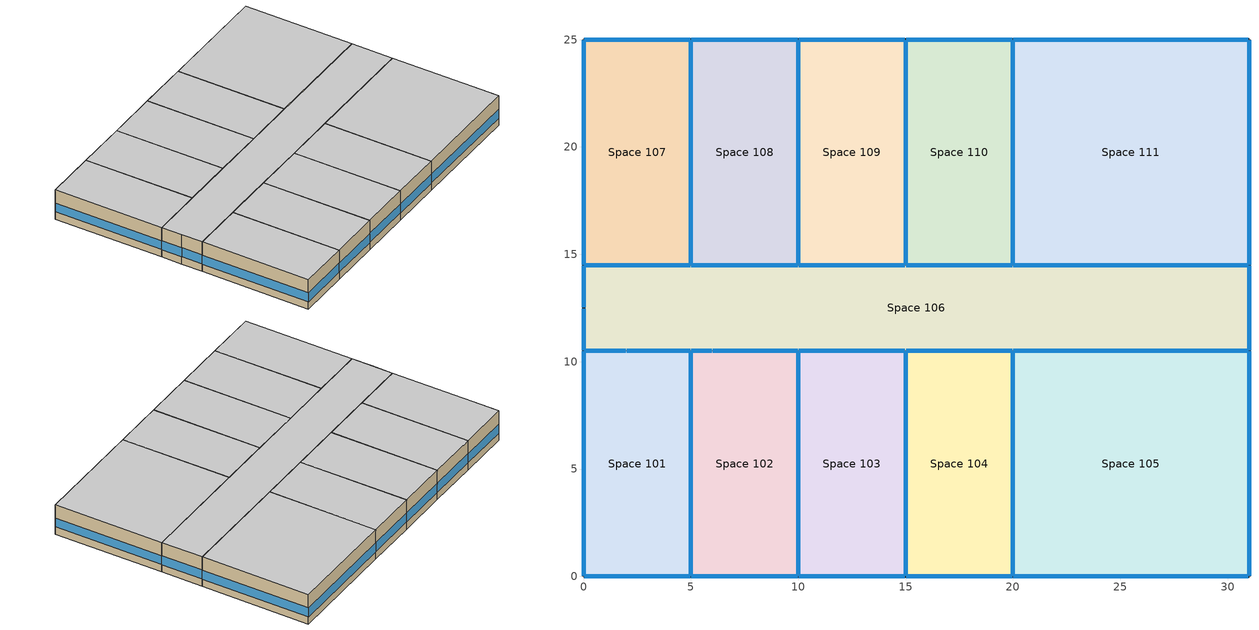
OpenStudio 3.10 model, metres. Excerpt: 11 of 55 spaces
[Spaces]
Space 101
 floor ground: 5,10.5 5,0 0,0 0,10.5 z0
 wall outside: 0,10.5 0,0 5,0 z0:3.05
 wall to Space 106: 5,10.5 2,10.5 0,10.5 z0:3.05
 wall to Space 102: 5,0 5,10.5 z0:3.05
 window: 0,10.47 0,0.03 / 0.03,0 4.97,0 z0.76:1.68
 window inside: 5,0.03 5,10.47 z0.76:1.68; 1.97,10.5 0.03,10.5 z0.76:1.7; 4.97,10.5 2.03,10.5 z0.76:1.69
 ceiling to Space 201: 5,0 5,10.5 0,10.5 0,0 z3.05
Space 102
 floor ground: 10,10.5 10,0 5,0 5,10.5 z0
 wall outside: 5,0 10,0 z0:3.05
 wall to Space 106: 10,10.5 6,10.5 5,10.5 z0:3.05
 wall to Space 103: 10,0 10,10.5 z0:3.05
 window: 5.03,0 9.97,0 z0.76:1.68
 window inside: 5.97,10.5 5.03,10.5 z0.76:1.72; 9.97,10.5 6.03,10.5 z0.76:1.69; 10,0.03 10,10.47 z0.76:1.68
 ceiling to Space 202: 10,0 10,10.5 5,10.5 5,0 z3.05
Space 103
 floor ground: 15,10.5 15,0 10,0 10,10.5 z0
 wall outside: 10,0 15,0 z0:3.05
 wall to Space 106: 15,10.5 10,10.5 z0:3.05
 wall to Space 104: 15,0 15,10.5 z0:3.05
 window: 10.03,0 14.97,0 z0.76:1.68
 window inside: 14.97,10.5 10.03,10.5 / 15,0.03 15,10.47 z0.76:1.68
 ceiling to Space 203: 15,0 15,10.5 10,10.5 10,0 z3.05
Space 104
 floor ground: 20,10.5 20,0 15,0 15,10.5 z0
 wall outside: 15,0 20,0 z0:3.05
 wall to Space 106: 20,10.5 15,10.5 z0:3.05
 wall to Space 105: 20,0 20,10.5 z0:3.05
 window: 15.03,0 19.97,0 z0.76:1.68
 window inside: 19.97,10.5 15.03,10.5 / 20,0.03 20,10.47 z0.76:1.68
 ceiling to Space 204: 20,0 20,10.5 15,10.5 15,0 z3.05
Space 105
 floor ground: 31,10.5 31,0 20,0 20,10.5 z0
 wall outside: 20,0 31,0 31,10.5 z0:3.05
 wall to Space 106: 31,10.5 20,10.5 z0:3.05
 window: 31,0.03 31,10.47 / 20.03,0 30.97,0 z0.76:1.68
 window inside: 30.97,10.5 20.03,10.5 z0.76:1.68
 ceiling to Space 205: 31,0 31,10.5 20,10.5 20,0 z3.05
Space 106
 floor ground: 31,14.5 31,10.5 0,10.5 0,14.5 z0
 wall outside: 31,10.5 31,14.5 / 0,14.5 0,12.5 0,10.5 z0:3.05
 wall to Space 107: 5,14.5 0,14.5 z0:3.05
 wall to Space 108: 10,14.5 5,14.5 z0:3.05
 wall to Space 109: 15,14.5 10,14.5 z0:3.05
 wall to Space 110: 20,14.5 15,14.5 z0:3.05
 wall to Space 111: 31,14.5 20,14.5 z0:3.05
 window inside: 4.97,14.5 0.03,14.5 / 19.97,14.5 15.03,14.5 / 9.97,14.5 5.03,14.5 / 14.97,14.5 10.03,14.5 / 30.97,14.5 20.03,14.5 z0.76:1.68
 window: 0,12.47 0,10.53 / 0,14.47 0,12.53 z0.76:1.7; 31,10.53 31,14.47 z0.76:1.69
 ceiling to Space 206: 31,10.5 31,14.5 0,14.5 0,10.5 z3.05
Space 107
 floor ground: 5,25 5,14.5 0,14.5 0,25 z0
 wall outside: 5,25 0,25 0,14.5 z0:3.05
 wall to Space 108: 5,14.5 5,25 z0:3.05
 window inside: 5,14.53 5,24.97 z0.76:1.68
 window: 0,24.97 0,14.53 / 4.97,25 0.03,25 z0.76:1.68
 ceiling to Space 207: 5,14.5 5,25 0,25 0,14.5 z3.05
Space 108
 floor ground: 10,25 10,14.5 5,14.5 5,25 z0
 wall outside: 10,25 5,25 z0:3.05
 wall to Space 109: 10,14.5 10,25 z0:3.05
 window inside: 10,14.53 10,24.97 z0.76:1.68
 window: 9.97,25 5.03,25 z0.76:1.68
 ceiling to Space 208: 10,14.5 10,25 5,25 5,14.5 z3.05
Space 109
 floor ground: 15,25 15,14.5 10,14.5 10,25 z0
 wall outside: 15,25 10,25 z0:3.05
 wall to Space 110: 15,14.5 15,25 z0:3.05
 window: 14.97,25 10.03,25 z0.76:1.68
 window inside: 15,14.53 15,24.97 z0.76:1.68
 ceiling to Space 209: 15,14.5 15,25 10,25 10,14.5 z3.05
Space 110
 floor ground: 20,25 20,14.5 15,14.5 15,25 z0
 wall outside: 20,25 15,25 z0:3.05
 wall to Space 111: 20,14.5 20,25 z0:3.05
 window: 19.97,25 15.03,25 z0.76:1.68
 window inside: 20,14.53 20,24.97 z0.76:1.68
 ceiling to Space 210: 20,14.5 20,25 15,25 15,14.5 z3.05
Space 111
 floor ground: 31,25 31,14.5 20,14.5 20,25 z0
 wall outside: 31,14.5 31,25 20,25 z0:3.05
 window: 30.97,25 20.03,25 / 31,14.53 31,24.97 z0.76:1.68
 ceiling to Space 211: 31,14.5 31,25 20,25 20,14.5 z3.05
[SizingPeriod:DesignDay] Barometric Pressure {Pa}=100893; Rain Indicator=No; Snow Indicator=No; Day of Month=21; Daylight Saving Time Indicator=No; Dry-Bulb Temperature Range Modifier Type=DefaultMultipliers
Name | Maximum Dry-Bulb Temperature {C} | Daily Dry-Bulb Temperature Range {deltaC} | Wind Speed {m/s} | Wind Direction {deg} | Sky Clearness | Month | Day Type | Humidity Condition Type | Wetbulb or DewPoint at Maximum Dry-Bulb {C} | Solar Model Indicator | ASHRAE Clear Sky Optical Depth for Beam Irradiance | ASHRAE Clear Sky Optical Depth for Diffuse Irradiance | Enthalpy at Maximum Dry-Bulb {J/kg}
Montreal Int'l Ann Htg Wind 99.6% Condns WS=>MCDB | -5.3 | 0 | 12.9 | 260 | 0 | 1 | WinterDesignDay | Wetbulb | -5.3 | ASHRAEClearSky
Montreal Int'l Ann Htg Wind 99% Condns WS=>MCDB | -7.9 | 0 | 11.5 | 260 | 0 | 1 | WinterDesignDay | Wetbulb | -7.9 | ASHRAEClearSky
Montreal Int'l Ann Clg .4% Condns DB=>MWB | 30 | 9.3 | 4.9 | 220 |  | 7 | SummerDesignDay | Wetbulb | 22.1 | ASHRAETau | 0.465 | 1.966
Montreal Int'l Ann Clg 1% Condns DB=>MWB | 28.5 | 9.3 | 4.9 | 220 |  | 7 | SummerDesignDay | Wetbulb | 21.1 | ASHRAETau | 0.465 | 1.966
Montreal Int'l Ann Clg 2% Condns DB=>MWB | 27.1 | 9.3 | 4.9 | 220 |  | 7 | SummerDesignDay | Wetbulb | 20.2 | ASHRAETau | 0.465 | 1.966
Montreal Int'l Ann Clg .4% Condns WB=>MDB | 28.1 | 9.3 | 4.9 | 220 |  | 7 | SummerDesignDay | Wetbulb | 23.2 | ASHRAETau | 0.465 | 1.966
Montreal Int'l Ann Clg 1% Condns WB=>MDB | 26.6 | 9.3 | 4.9 | 220 |  | 7 | SummerDesignDay | Wetbulb | 22.2 | ASHRAETau | 0.465 | 1.966
Montreal Int'l Ann Clg 2% Condns WB=>MDB | 25.6 | 9.3 | 4.9 | 220 |  | 7 | SummerDesignDay | Wetbulb | 21.4 | ASHRAETau | 0.465 | 1.966
Montreal Int'l Ann Clg .4% Condns DP=>MDB | 26 | 9.3 | 4.9 | 220 |  | 7 | SummerDesignDay | Dewpoint | 21.6 | ASHRAETau | 0.465 | 1.966
Montreal Int'l Ann Clg 1% Condns DP=>MDB | 25.2 | 9.3 | 4.9 | 220 |  | 7 | SummerDesignDay | Dewpoint | 20.7 | ASHRAETau | 0.465 | 1.966
Montreal Int'l Ann Clg 2% Condns DP=>MDB | 24.2 | 9.3 | 4.9 | 220 |  | 7 | SummerDesignDay | Dewpoint | 19.8 | ASHRAETau | 0.465 | 1.966
Montreal Int'l Ann Clg .4% Condns Enth=>MDB | 28.1 | 9.3 | 4.9 | 220 |  | 7 | SummerDesignDay | Enthalpy | 23 | ASHRAETau | 0.465 | 1.966 | 69300
Montreal Int'l Ann Clg 1% Condns Enth=>MDB | 26.7 | 9.3 | 4.9 | 220 |  | 7 | SummerDesignDay | Enthalpy | 23 | ASHRAETau | 0.465 | 1.966 | 65500
Montreal Int'l Ann Clg 2% Condns Enth=>MDB | 25.6 | 9.3 | 4.9 | 220 |  | 7 | SummerDesignDay | Enthalpy | 23 | ASHRAETau | 0.465 | 1.966 | 62300
[Zone equipment]
Thermal Zone 36: Elec Baseboard 8, Cycling PTAC DX Clg Elec Htg 8
Thermal Zone 37: Elec Baseboard 14, Cycling PTAC DX Clg Elec Htg 30
Thermal Zone 38: Elec Baseboard 2, Cycling PTAC DX Clg Elec Htg 13
Thermal Zone 39: Elec Baseboard 3, Cycling PTAC DX Clg Elec Htg 19
Thermal Zone 40: Elec Baseboard 19, Cycling PTAC DX Clg Elec Htg 9
Thermal Zone 41: Elec Baseboard 11, Cycling PTAC DX Clg Elec Htg 31
Thermal Zone 42: Elec Baseboard 5, Cycling PTAC DX Clg Elec Htg 32
Thermal Zone 43: Elec Baseboard 6, Cycling PTAC DX Clg Elec Htg 20
Thermal Zone 44: Elec Baseboard 13, Cycling PTAC DX Clg Elec Htg 15
Thermal Zone 45: Elec Baseboard 9, Cycling PTAC DX Clg Elec Htg 21
Thermal Zone 46: Elec Baseboard 12, Cycling PTAC DX Clg Elec Htg 38
Thermal Zone 47: Elec Baseboard 7, Cycling PTAC DX Clg Elec Htg 41
Thermal Zone 48: Elec Baseboard 16, Cycling PTAC DX Clg Elec Htg 39
Thermal Zone 49: Elec Baseboard 15, Cycling PTAC DX Clg Elec Htg 35
Thermal Zone 50: Elec Baseboard 17, Cycling PTAC DX Clg Elec Htg 42
Thermal Zone 51: Elec Baseboard 4, Cycling PTAC DX Clg Elec Htg 40
Thermal Zone 52: Elec Baseboard 1, Cycling PTAC DX Clg Elec Htg 33
Thermal Zone 53: Elec Baseboard 10, Cycling PTAC DX Clg Elec Htg 36
Thermal Zone 54: Elec Baseboard 20, Cycling PTAC DX Clg Elec Htg 34
Thermal Zone 55: Elec Baseboard 18, Cycling PTAC DX Clg Elec Htg 37
[WaterUse:Equipment:Definition]
Whole Building Water Equipment Definition - 100 units 200 occupants 1: Peak Flow Rate {m3/s}=0.000525124; Target Temperature Schedule=SHW_Temperature_140F; Sensible Fraction Schedule=Fraction Sensible - 0.2 1; Latent Fraction Schedule=Fraction Sensible - 0.05 1
[ZoneHVAC:Baseboard:Convective:Electric] Availability Schedule=Always On Discrete hvac_library; Nominal Capacity {W}=autosize; Efficiency=1
Elec Baseboard; Elec Baseboard 1; Elec Baseboard 2; Elec Baseboard 3; Elec Baseboard 4; Elec Baseboard 5; Elec Baseboard 6; Elec Baseboard 7; Elec Baseboard 8; Elec Baseboard 9; Elec Baseboard 10; Elec Baseboard 11; Elec Baseboard 12; Elec Baseboard 13; Elec Baseboard 14; Elec Baseboard 15; Elec Baseboard 16; Elec Baseboard 17; Elec Baseboard 18; Elec Baseboard 19; Elec Baseboard 20; Elec Baseboard 21; Elec Baseboard 22; Elec Baseboard 23; Elec Baseboard 24; Elec Baseboard 25; Elec Baseboard 26; Elec Baseboard 27; Elec Baseboard 28; Elec Baseboard 29; Elec Baseboard 30; Elec Baseboard 31; Elec Baseboard 32; Elec Baseboard 33; Elec Baseboard 34; Elec Baseboard 35; Elec Baseboard 36; Elec Baseboard 37; Elec Baseboard 38; Elec Baseboard 39; Elec Baseboard 40; Elec Baseboard 41; Elec Baseboard 42; Elec Baseboard 43; Elec Baseboard 44; Elec Baseboard 45; Elec Baseboard 46; Elec Baseboard 47; Elec Baseboard 48; Elec Baseboard 49; Elec Baseboard 50; Elec Baseboard 51; Elec Baseboard 52; Elec Baseboard 53; Elec Baseboard 54
[WaterUse:Connections]
Water Use Connection: Hot Water Supply Temperature Schedule=MURB hot water equipment schedule; Cold Water Supply Temperature Schedule=Cold water temperature
[WaterUse:Equipment]
ESTAR MFHR Whole Building Water Use Equipment: Water Use Equipment Definition=Whole Building Water Equipment Definition - 100 units 200 occupants 1; Flow Rate Fraction Schedule=ESTAR MFHR DHW Fraction Schedule
[ZoneHVAC:PackagedTerminalAirConditioner] Availability Schedule=Always On Discrete hvac_library; Supply Air Flow Rate During Cooling Operation {m3/s}=Autosize; Supply Air Flow Rate During Heating Operation {m3/s}=Autosize; Supply Air Flow Rate When No Cooling or Heating is Needed {m3/s}=Autosize; No Load Supply Air Flow Rate Control Set To Low Speed=Yes; Outdoor Air Flow Rate During Cooling Operation {m3/s}=Autosize; Outdoor Air Flow Rate During Heating Operation {m3/s}=Autosize; Outdoor Air Flow Rate When No Cooling or Heating is Needed {m3/s}=Autosize; Fan Placement=DrawThrough; Supply Air Fan Operating Mode Schedule=Cycling PTAC Fan Mode Always Zero
Name | Supply Air Fan | Heating Coil | Cooling Coil
Cycling PTAC DX Clg Elec Htg | Cycling Elec PTAC Fan | Cycling PTAC Elec Htg Coil | Cycling Elec PTAC 1 Spd DX Clg Coil
Cycling PTAC DX Clg Elec Htg 1 | Cycling Elec PTAC Fan 1 | Cycling PTAC Elec Htg Coil 1 | Cycling Elec PTAC 1 Spd DX Clg Coil 1
Cycling PTAC DX Clg Elec Htg 2 | Cycling Elec PTAC Fan 2 | Cycling PTAC Elec Htg Coil 2 | Cycling Elec PTAC 1 Spd DX Clg Coil 2
Cycling PTAC DX Clg Elec Htg 3 | Cycling Elec PTAC Fan 3 | Cycling PTAC Elec Htg Coil 3 | Cycling Elec PTAC 1 Spd DX Clg Coil 3
Cycling PTAC DX Clg Elec Htg 4 | Cycling Elec PTAC Fan 4 | Cycling PTAC Elec Htg Coil 4 | Cycling Elec PTAC 1 Spd DX Clg Coil 4
Cycling PTAC DX Clg Elec Htg 5 | Cycling Elec PTAC Fan 5 | Cycling PTAC Elec Htg Coil 5 | Cycling Elec PTAC 1 Spd DX Clg Coil 5
Cycling PTAC DX Clg Elec Htg 6 | Cycling Elec PTAC Fan 6 | Cycling PTAC Elec Htg Coil 6 | Cycling Elec PTAC 1 Spd DX Clg Coil 6
Cycling PTAC DX Clg Elec Htg 7 | Cycling Elec PTAC Fan 7 | Cycling PTAC Elec Htg Coil 7 | Cycling Elec PTAC 1 Spd DX Clg Coil 7
Cycling PTAC DX Clg Elec Htg 8 | Cycling Elec PTAC Fan 8 | Cycling PTAC Elec Htg Coil 8 | Cycling Elec PTAC 1 Spd DX Clg Coil 8
Cycling PTAC DX Clg Elec Htg 9 | Cycling Elec PTAC Fan 9 | Cycling PTAC Elec Htg Coil 9 | Cycling Elec PTAC 1 Spd DX Clg Coil 9
Cycling PTAC DX Clg Elec Htg 10 | Cycling Elec PTAC Fan 10 | Cycling PTAC Elec Htg Coil 10 | Cycling Elec PTAC 1 Spd DX Clg Coil 10
Cycling PTAC DX Clg Elec Htg 11 | Cycling Elec PTAC Fan 11 | Cycling PTAC Elec Htg Coil 11 | Cycling Elec PTAC 1 Spd DX Clg Coil 11
Cycling PTAC DX Clg Elec Htg 12 | Cycling Elec PTAC Fan 12 | Cycling PTAC Elec Htg Coil 12 | Cycling Elec PTAC 1 Spd DX Clg Coil 12
Cycling PTAC DX Clg Elec Htg 13 | Cycling Elec PTAC Fan 13 | Cycling PTAC Elec Htg Coil 13 | Cycling Elec PTAC 1 Spd DX Clg Coil 13
Cycling PTAC DX Clg Elec Htg 14 | Cycling Elec PTAC Fan 14 | Cycling PTAC Elec Htg Coil 14 | Cycling Elec PTAC 1 Spd DX Clg Coil 14
Cycling PTAC DX Clg Elec Htg 15 | Cycling Elec PTAC Fan 15 | Cycling PTAC Elec Htg Coil 15 | Cycling Elec PTAC 1 Spd DX Clg Coil 15
Cycling PTAC DX Clg Elec Htg 16 | Cycling Elec PTAC Fan 16 | Cycling PTAC Elec Htg Coil 16 | Cycling Elec PTAC 1 Spd DX Clg Coil 16
Cycling PTAC DX Clg Elec Htg 17 | Cycling Elec PTAC Fan 17 | Cycling PTAC Elec Htg Coil 17 | Cycling Elec PTAC 1 Spd DX Clg Coil 17
Cycling PTAC DX Clg Elec Htg 18 | Cycling Elec PTAC Fan 18 | Cycling PTAC Elec Htg Coil 18 | Cycling Elec PTAC 1 Spd DX Clg Coil 18
Cycling PTAC DX Clg Elec Htg 19 | Cycling Elec PTAC Fan 19 | Cycling PTAC Elec Htg Coil 19 | Cycling Elec PTAC 1 Spd DX Clg Coil 19
Cycling PTAC DX Clg Elec Htg 20 | Cycling Elec PTAC Fan 20 | Cycling PTAC Elec Htg Coil 20 | Cycling Elec PTAC 1 Spd DX Clg Coil 20
Cycling PTAC DX Clg Elec Htg 21 | Cycling Elec PTAC Fan 21 | Cycling PTAC Elec Htg Coil 21 | Cycling Elec PTAC 1 Spd DX Clg Coil 21
Cycling PTAC DX Clg Elec Htg 22 | Cycling Elec PTAC Fan 22 | Cycling PTAC Elec Htg Coil 22 | Cycling Elec PTAC 1 Spd DX Clg Coil 22
Cycling PTAC DX Clg Elec Htg 23 | Cycling Elec PTAC Fan 23 | Cycling PTAC Elec Htg Coil 23 | Cycling Elec PTAC 1 Spd DX Clg Coil 23
Cycling PTAC DX Clg Elec Htg 24 | Cycling Elec PTAC Fan 24 | Cycling PTAC Elec Htg Coil 24 | Cycling Elec PTAC 1 Spd DX Clg Coil 24
Cycling PTAC DX Clg Elec Htg 25 | Cycling Elec PTAC Fan 25 | Cycling PTAC Elec Htg Coil 25 | Cycling Elec PTAC 1 Spd DX Clg Coil 25
Cycling PTAC DX Clg Elec Htg 26 | Cycling Elec PTAC Fan 26 | Cycling PTAC Elec Htg Coil 26 | Cycling Elec PTAC 1 Spd DX Clg Coil 26
Cycling PTAC DX Clg Elec Htg 27 | Cycling Elec PTAC Fan 27 | Cycling PTAC Elec Htg Coil 27 | Cycling Elec PTAC 1 Spd DX Clg Coil 27
Cycling PTAC DX Clg Elec Htg 28 | Cycling Elec PTAC Fan 28 | Cycling PTAC Elec Htg Coil 28 | Cycling Elec PTAC 1 Spd DX Clg Coil 28
Cycling PTAC DX Clg Elec Htg 29 | Cycling Elec PTAC Fan 29 | Cycling PTAC Elec Htg Coil 29 | Cycling Elec PTAC 1 Spd DX Clg Coil 29
Cycling PTAC DX Clg Elec Htg 30 | Cycling Elec PTAC Fan 30 | Cycling PTAC Elec Htg Coil 30 | Cycling Elec PTAC 1 Spd DX Clg Coil 30
Cycling PTAC DX Clg Elec Htg 31 | Cycling Elec PTAC Fan 31 | Cycling PTAC Elec Htg Coil 31 | Cycling Elec PTAC 1 Spd DX Clg Coil 31
Cycling PTAC DX Clg Elec Htg 32 | Cycling Elec PTAC Fan 32 | Cycling PTAC Elec Htg Coil 32 | Cycling Elec PTAC 1 Spd DX Clg Coil 32
Cycling PTAC DX Clg Elec Htg 33 | Cycling Elec PTAC Fan 33 | Cycling PTAC Elec Htg Coil 33 | Cycling Elec PTAC 1 Spd DX Clg Coil 33
Cycling PTAC DX Clg Elec Htg 34 | Cycling Elec PTAC Fan 34 | Cycling PTAC Elec Htg Coil 34 | Cycling Elec PTAC 1 Spd DX Clg Coil 34
Cycling PTAC DX Clg Elec Htg 35 | Cycling Elec PTAC Fan 35 | Cycling PTAC Elec Htg Coil 35 | Cycling Elec PTAC 1 Spd DX Clg Coil 35
Cycling PTAC DX Clg Elec Htg 36 | Cycling Elec PTAC Fan 36 | Cycling PTAC Elec Htg Coil 36 | Cycling Elec PTAC 1 Spd DX Clg Coil 36
Cycling PTAC DX Clg Elec Htg 37 | Cycling Elec PTAC Fan 37 | Cycling PTAC Elec Htg Coil 37 | Cycling Elec PTAC 1 Spd DX Clg Coil 37
Cycling PTAC DX Clg Elec Htg 38 | Cycling Elec PTAC Fan 38 | Cycling PTAC Elec Htg Coil 38 | Cycling Elec PTAC 1 Spd DX Clg Coil 38
Cycling PTAC DX Clg Elec Htg 39 | Cycling Elec PTAC Fan 39 | Cycling PTAC Elec Htg Coil 39 | Cycling Elec PTAC 1 Spd DX Clg Coil 39
Cycling PTAC DX Clg Elec Htg 40 | Cycling Elec PTAC Fan 40 | Cycling PTAC Elec Htg Coil 40 | Cycling Elec PTAC 1 Spd DX Clg Coil 40
Cycling PTAC DX Clg Elec Htg 41 | Cycling Elec PTAC Fan 41 | Cycling PTAC Elec Htg Coil 41 | Cycling Elec PTAC 1 Spd DX Clg Coil 41
Cycling PTAC DX Clg Elec Htg 42 | Cycling Elec PTAC Fan 42 | Cycling PTAC Elec Htg Coil 42 | Cycling Elec PTAC 1 Spd DX Clg Coil 42
Cycling PTAC DX Clg Elec Htg 43 | Cycling Elec PTAC Fan 43 | Cycling PTAC Elec Htg Coil 43 | Cycling Elec PTAC 1 Spd DX Clg Coil 43
Cycling PTAC DX Clg Elec Htg 44 | Cycling Elec PTAC Fan 44 | Cycling PTAC Elec Htg Coil 44 | Cycling Elec PTAC 1 Spd DX Clg Coil 44
Cycling PTAC DX Clg Elec Htg 45 | Cycling Elec PTAC Fan 45 | Cycling PTAC Elec Htg Coil 45 | Cycling Elec PTAC 1 Spd DX Clg Coil 45
Cycling PTAC DX Clg Elec Htg 46 | Cycling Elec PTAC Fan 46 | Cycling PTAC Elec Htg Coil 46 | Cycling Elec PTAC 1 Spd DX Clg Coil 46
Cycling PTAC DX Clg Elec Htg 47 | Cycling Elec PTAC Fan 47 | Cycling PTAC Elec Htg Coil 47 | Cycling Elec PTAC 1 Spd DX Clg Coil 47
Cycling PTAC DX Clg Elec Htg 48 | Cycling Elec PTAC Fan 48 | Cycling PTAC Elec Htg Coil 48 | Cycling Elec PTAC 1 Spd DX Clg Coil 48
Cycling PTAC DX Clg Elec Htg 49 | Cycling Elec PTAC Fan 49 | Cycling PTAC Elec Htg Coil 49 | Cycling Elec PTAC 1 Spd DX Clg Coil 49
Cycling PTAC DX Clg Elec Htg 50 | Cycling Elec PTAC Fan 50 | Cycling PTAC Elec Htg Coil 50 | Cycling Elec PTAC 1 Spd DX Clg Coil 50
Cycling PTAC DX Clg Elec Htg 51 | Cycling Elec PTAC Fan 51 | Cycling PTAC Elec Htg Coil 51 | Cycling Elec PTAC 1 Spd DX Clg Coil 51
Cycling PTAC DX Clg Elec Htg 52 | Cycling Elec PTAC Fan 52 | Cycling PTAC Elec Htg Coil 52 | Cycling Elec PTAC 1 Spd DX Clg Coil 52
Cycling PTAC DX Clg Elec Htg 53 | Cycling Elec PTAC Fan 53 | Cycling PTAC Elec Htg Coil 53 | Cycling Elec PTAC 1 Spd DX Clg Coil 53
Cycling PTAC DX Clg Elec Htg 54 | Cycling Elec PTAC Fan 54 | Cycling PTAC Elec Htg Coil 54 | Cycling Elec PTAC 1 Spd DX Clg Coil 54
[Fan:OnOff] Availability Schedule=Always On Discrete hvac_library; Fan Total Efficiency=0.6; Pressure Rise {Pa}=250; Maximum Flow Rate {m3/s}=autosize; Motor Efficiency=0.8; Motor In Airstream Fraction=1; Fan Power Ratio Function of Speed Ratio Curve=Fan On Off Power Curve 15; Fan Efficiency Ratio Function of Speed Ratio Curve=Fan On Off Efficiency Curve 15
Cycling Elec PTAC Fan; Cycling Elec PTAC Fan 1; Cycling Elec PTAC Fan 2; Cycling Elec PTAC Fan 3; Cycling Elec PTAC Fan 4; Cycling Elec PTAC Fan 5; Cycling Elec PTAC Fan 6; Cycling Elec PTAC Fan 7; Cycling Elec PTAC Fan 8; Cycling Elec PTAC Fan 9; Cycling Elec PTAC Fan 10; Cycling Elec PTAC Fan 11; Cycling Elec PTAC Fan 12; Cycling Elec PTAC Fan 13; Cycling Elec PTAC Fan 14; Cycling Elec PTAC Fan 15; Cycling Elec PTAC Fan 16; Cycling Elec PTAC Fan 17; Cycling Elec PTAC Fan 18; Cycling Elec PTAC Fan 19; Cycling Elec PTAC Fan 20; Cycling Elec PTAC Fan 21; Cycling Elec PTAC Fan 22; Cycling Elec PTAC Fan 23; Cycling Elec PTAC Fan 24; Cycling Elec PTAC Fan 25; Cycling Elec PTAC Fan 26; Cycling Elec PTAC Fan 27; Cycling Elec PTAC Fan 28; Cycling Elec PTAC Fan 29; Cycling Elec PTAC Fan 30; Cycling Elec PTAC Fan 31; Cycling Elec PTAC Fan 32; Cycling Elec PTAC Fan 33; Cycling Elec PTAC Fan 34; Cycling Elec PTAC Fan 35; Cycling Elec PTAC Fan 36; Cycling Elec PTAC Fan 37; Cycling Elec PTAC Fan 38; Cycling Elec PTAC Fan 39; Cycling Elec PTAC Fan 40; Cycling Elec PTAC Fan 41; Cycling Elec PTAC Fan 42; Cycling Elec PTAC Fan 43; Cycling Elec PTAC Fan 44; Cycling Elec PTAC Fan 45; Cycling Elec PTAC Fan 46; Cycling Elec PTAC Fan 47; Cycling Elec PTAC Fan 48; Cycling Elec PTAC Fan 49; Cycling Elec PTAC Fan 50; Cycling Elec PTAC Fan 51; Cycling Elec PTAC Fan 52; Cycling Elec PTAC Fan 53; Cycling Elec PTAC Fan 54
[Coil:Heating:Electric] Availability Schedule=Always On Discrete hvac_library; Nominal Capacity {W}=1e-05
Cycling PTAC Elec Htg Coil; Cycling PTAC Elec Htg Coil 1; Cycling PTAC Elec Htg Coil 2; Cycling PTAC Elec Htg Coil 3; Cycling PTAC Elec Htg Coil 4; Cycling PTAC Elec Htg Coil 5; Cycling PTAC Elec Htg Coil 6; Cycling PTAC Elec Htg Coil 7; Cycling PTAC Elec Htg Coil 8; Cycling PTAC Elec Htg Coil 9; Cycling PTAC Elec Htg Coil 10; Cycling PTAC Elec Htg Coil 11; Cycling PTAC Elec Htg Coil 12; Cycling PTAC Elec Htg Coil 13; Cycling PTAC Elec Htg Coil 14; Cycling PTAC Elec Htg Coil 15; Cycling PTAC Elec Htg Coil 16; Cycling PTAC Elec Htg Coil 17; Cycling PTAC Elec Htg Coil 18; Cycling PTAC Elec Htg Coil 19; Cycling PTAC Elec Htg Coil 20; Cycling PTAC Elec Htg Coil 21; Cycling PTAC Elec Htg Coil 22; Cycling PTAC Elec Htg Coil 23; Cycling PTAC Elec Htg Coil 24; Cycling PTAC Elec Htg Coil 25; Cycling PTAC Elec Htg Coil 26; Cycling PTAC Elec Htg Coil 27; Cycling PTAC Elec Htg Coil 28; Cycling PTAC Elec Htg Coil 29; Cycling PTAC Elec Htg Coil 30; Cycling PTAC Elec Htg Coil 31; Cycling PTAC Elec Htg Coil 32; Cycling PTAC Elec Htg Coil 33; Cycling PTAC Elec Htg Coil 34; Cycling PTAC Elec Htg Coil 35; Cycling PTAC Elec Htg Coil 36; Cycling PTAC Elec Htg Coil 37; Cycling PTAC Elec Htg Coil 38; Cycling PTAC Elec Htg Coil 39; Cycling PTAC Elec Htg Coil 40; Cycling PTAC Elec Htg Coil 41; Cycling PTAC Elec Htg Coil 42; Cycling PTAC Elec Htg Coil 43; Cycling PTAC Elec Htg Coil 44; Cycling PTAC Elec Htg Coil 45; Cycling PTAC Elec Htg Coil 46; Cycling PTAC Elec Htg Coil 47; Cycling PTAC Elec Htg Coil 48; Cycling PTAC Elec Htg Coil 49; Cycling PTAC Elec Htg Coil 50; Cycling PTAC Elec Htg Coil 51; Cycling PTAC Elec Htg Coil 52; Cycling PTAC Elec Htg Coil 53; Cycling PTAC Elec Htg Coil 54
[Coil:Cooling:DX:SingleSpeed] Availability Schedule=Always On Discrete hvac_library; Rated Total Cooling Capacity {W}=autosize; Rated Sensible Heat Ratio=autosize; Rated COP {W/W}=3; Rated Air Flow Rate {m3/s}=autosize; Rated Evaporator Fan Power Per Volume Flow Rate 2017 {W/(m3/s)}=773.3; Rated Evaporator Fan Power Per Volume Flow Rate 2023 {W/(m3/s)}=934.4; Total Cooling Capacity Function of Temperature Curve=Curve Biquadratic 29; Total Cooling Capacity Function of Flow Fraction Curve=Curve Quadratic 35; Energy Input Ratio Function of Temperature Curve=Curve Biquadratic 30; Energy Input Ratio Function of Flow Fraction Curve=Curve Quadratic 36; Part Load Fraction Correlation Curve=Curve Quadratic 37; Minimum Outdoor Dry-Bulb Temperature for Compressor Operation {C}=-25; Nominal Time for Condensate Removal to Begin {s}=0; Ratio of Initial Moisture Evaporation Rate and Steady State Latent Capacity=0; Maximum Cycling Rate {cycles/hr}=0; Latent Capacity Time Constant {s}=0; Condenser Type=AirCooled; Evaporative Condenser Effectiveness=0; Evaporative Condenser Air Flow Rate {m3/s}=Autosize; Evaporative Condenser Pump Rated Power Consumption {W}=Autosize; Crankcase Heater Capacity {W}=0; Maximum Outdoor Dry-Bulb Temperature for Crankcase Heater Operation {C}=0; Basin Heater Capacity {W/K}=0; Basin Heater Setpoint Temperature {C}=10
Cycling Elec PTAC 1 Spd DX Clg Coil; Cycling Elec PTAC 1 Spd DX Clg Coil 1; Cycling Elec PTAC 1 Spd DX Clg Coil 2; Cycling Elec PTAC 1 Spd DX Clg Coil 3; Cycling Elec PTAC 1 Spd DX Clg Coil 4; Cycling Elec PTAC 1 Spd DX Clg Coil 5; Cycling Elec PTAC 1 Spd DX Clg Coil 6; Cycling Elec PTAC 1 Spd DX Clg Coil 7; Cycling Elec PTAC 1 Spd DX Clg Coil 8; Cycling Elec PTAC 1 Spd DX Clg Coil 9; Cycling Elec PTAC 1 Spd DX Clg Coil 10; Cycling Elec PTAC 1 Spd DX Clg Coil 11; Cycling Elec PTAC 1 Spd DX Clg Coil 12; Cycling Elec PTAC 1 Spd DX Clg Coil 13; Cycling Elec PTAC 1 Spd DX Clg Coil 14; Cycling Elec PTAC 1 Spd DX Clg Coil 15; Cycling Elec PTAC 1 Spd DX Clg Coil 16; Cycling Elec PTAC 1 Spd DX Clg Coil 17; Cycling Elec PTAC 1 Spd DX Clg Coil 18; Cycling Elec PTAC 1 Spd DX Clg Coil 19; Cycling Elec PTAC 1 Spd DX Clg Coil 20; Cycling Elec PTAC 1 Spd DX Clg Coil 21; Cycling Elec PTAC 1 Spd DX Clg Coil 22; Cycling Elec PTAC 1 Spd DX Clg Coil 23; Cycling Elec PTAC 1 Spd DX Clg Coil 24; Cycling Elec PTAC 1 Spd DX Clg Coil 25; Cycling Elec PTAC 1 Spd DX Clg Coil 26; Cycling Elec PTAC 1 Spd DX Clg Coil 27; Cycling Elec PTAC 1 Spd DX Clg Coil 28; Cycling Elec PTAC 1 Spd DX Clg Coil 29; Cycling Elec PTAC 1 Spd DX Clg Coil 30; Cycling Elec PTAC 1 Spd DX Clg Coil 31; Cycling Elec PTAC 1 Spd DX Clg Coil 32; Cycling Elec PTAC 1 Spd DX Clg Coil 33; Cycling Elec PTAC 1 Spd DX Clg Coil 34; Cycling Elec PTAC 1 Spd DX Clg Coil 35; Cycling Elec PTAC 1 Spd DX Clg Coil 36; Cycling Elec PTAC 1 Spd DX Clg Coil 37; Cycling Elec PTAC 1 Spd DX Clg Coil 38; Cycling Elec PTAC 1 Spd DX Clg Coil 39; Cycling Elec PTAC 1 Spd DX Clg Coil 40; Cycling Elec PTAC 1 Spd DX Clg Coil 41; Cycling Elec PTAC 1 Spd DX Clg Coil 42; Cycling Elec PTAC 1 Spd DX Clg Coil 43; Cycling Elec PTAC 1 Spd DX Clg Coil 44; Cycling Elec PTAC 1 Spd DX Clg Coil 45; Cycling Elec PTAC 1 Spd DX Clg Coil 46; Cycling Elec PTAC 1 Spd DX Clg Coil 47; Cycling Elec PTAC 1 Spd DX Clg Coil 48; Cycling Elec PTAC 1 Spd DX Clg Coil 49; Cycling Elec PTAC 1 Spd DX Clg Coil 50; Cycling Elec PTAC 1 Spd DX Clg Coil 51; Cycling Elec PTAC 1 Spd DX Clg Coil 52; Cycling Elec PTAC 1 Spd DX Clg Coil 53; Cycling Elec PTAC 1 Spd DX Clg Coil 54
[Schedule:Constant]
Always On Discrete hvac_library: Value=1
[Schedule:Ruleset]
Name | Default Day Schedule | Summer Design Day Schedule | Winter Design Day Schedule
MURB hot water equipment schedule | Medium Office Hot Water Equipment Default Schedule 1 | Medium Office Hot Water Equipment Summer Design Day Schedule 2 | Medium Office Hot Water Equipment Winter Design Day Schedule 2
Cold water temperature | Schedule Day 84
SHW_Temperature_140F | SHW_Temperature_140F_Default | SHW_Temperature_140F_Summer_Design_Day | SHW_Temperature_140F_Winter_Design_Day
ESTAR MFHR DHW Fraction Schedule | ESTAR MFHR DHW Schedule Day
Fraction Sensible - 0.2 1 | Fraction Sensible DefaultDay - 0.2 1
Fraction Sensible - 0.05 1 | Fraction Latent DefaultDay - 0.05 1
Cycling PTAC Fan Mode Always Zero | Cycling PTAC Fan Mode Sch Default
[Schedule:Day]
Medium Office Hot Water Equipment Default Schedule 1: No, 1, 0, 0.04, 2, 0, 0.04, 3, 0, 0.04, 4, 0, 0.04, 5, 0, 0.04, 6, 0, 0.07, 7, 0, 0.04, 8, 0, 0.04, 9, 0, 0.04, 10, 0, 0.04, 11, 0, 0.04, 12, 0, 0.06, 13, 0, 0.06, 14, 0, 0.09, 15, 0, 0.06, 16, 0, 0.04, 17, 0, 0.04, 18, 0, 0.04, 19, 0, 0.04, 20, 0, 0.04, 21, 0, 0.04, 22, 0, 0.07, 23, 0, 0.04, 24, 0, 0.04
Medium Office Hot Water Equipment Summer Design Day Schedule 2: No, 1, 0, 0.05, 2, 0, 0.05, 3, 0, 0.05, 4, 0, 0.05, 5, 0, 0.05, 6, 0, 0.08, 7, 0, 0.07, 8, 0, 0.19, 9, 0, 0.35, 10, 0, 0.38, 11, 0, 0.39, 12, 0, 0.47, 13, 0, 0.57, 14, 0, 0.54, 15, 0, 0.34, 16, 0, 0.33, 17, 0, 0.44, 18, 0, 0.26, 19, 0, 0.21, 20, 0, 0.15, 21, 0, 0.17, 22, 0, 0.08, 23, 0, 0.05, 24, 0, 0.05
Medium Office Hot Water Equipment Winter Design Day Schedule 2: No, 1, 0, 0.058024, 2, 0, 0.05, 3, 0, 0.05, 4, 0, 0.05, 5, 0, 0.05, 6, 0, 0.08, 7, 0, 0.07, 8, 0, 0.11, 9, 0, 0.15, 10, 0, 0.21, 11, 0, 0.19, 12, 0, 0.23, 13, 0, 0.2, 14, 0, 0.19, 15, 0, 0.15, 16, 0, 0.13, 17, 0, 0.14, 18, 0, 0.0784316, 19, 0, 0.0784316, 20, 0, 0.0784316, 21, 0, 0.0784316, 22, 0, 0.09, 23, 0, 0.05, 24, 0, 0.05
Friday 2: No, 1, 0, 0.37, 2, 0, 0.27, 3, 0, 0.19, 4, 0, 0.16, 5, 0, 0.2, 6, 0, 0.28, 7, 0, 0.53, 8, 0, 0.77, 9, 0, 0.89, 10, 0, 0.83, 11, 0, 0.78, 12, 0, 0.72, 13, 0, 0.71, 14, 0, 0.63, 15, 0, 0.55, 16, 0, 0.57, 17, 0, 0.65, 18, 0, 0.75, 19, 0, 0.82, 20, 0, 0.83, 21, 0, 0.79, 22, 0, 0.78, 23, 0, 0.69, 24, 0, 0.57
Weekday 2: No, 1, 0, 0.321315, 2, 0, 0.234675, 3, 0, 0.18, 4, 0, 0.17, 5, 0, 0.19, 6, 0, 0.3, 7, 0, 0.56, 8, 0, 0.84, 9, 0, 0.88, 10, 0, 0.72, 11, 0, 0.67, 12, 0, 0.64, 13, 0, 0.62, 14, 0, 0.55, 15, 0, 0.5, 16, 0, 0.55, 17, 0, 0.86, 18, 0, 0.97, 19, 0, 1, 20, 0, 0.99, 21, 0, 0.9, 22, 0, 0.74, 23, 0, 0.72, 24, 0, 0.49
Medium Office Hot Water Equipment Weekends 2: No, 1, 0, 0.37, 2, 0, 0.26, 3, 0, 0.2, 4, 0, 0.16, 5, 0, 0.16, 6, 0, 0.2, 7, 0, 0.31, 8, 0, 0.48, 9, 0, 0.73, 10, 0, 0.89, 11, 0, 0.9, 12, 0, 0.91, 13, 0, 0.87, 14, 0, 0.8, 15, 0, 0.72, 16, 0, 0.69, 17, 0, 0.72, 18, 0, 0.8, 19, 0, 0.9, 20, 0, 0.93, 21, 0, 0.89, 22, 0, 0.85, 23, 0, 0.72, 24, 0, 0.53
Schedule Day 84: No, 24, 0, 6.5
Schedule Day 95: No, 24, 0, 7
Schedule Day 94: No, 24, 0, 10
Schedule Day 93; Schedule Day 89: No, 24, 0, 12
Schedule Day 92: No, 24, 0, 15
Schedule Day 91: No, 24, 0, 16
Schedule Day 90: No, 24, 0, 14
Schedule Day 88: No, 24, 0, 9
Schedule Day 87; Schedule Day 86; Schedule Day 85: No, 24, 0, 6
SHW_Temperature_140F_Default; SHW_Temperature_140F_Summer_Design_Day; SHW_Temperature_140F_Winter_Design_Day: No, 24, 0, 60
ESTAR MFHR DHW Schedule Day: No, 6, 0, 0.05, 7, 0, 0.3, 8, 0, 0.5, 9, 0, 0.4, 11, 0, 0.3, 12, 0, 0.35, 13, 0, 0.4, 15, 0, 0.35, 17, 0, 0.3, 19, 0, 0.5, 20, 0, 0.4, 21, 0, 0.35, 22, 0, 0.45, 23, 0, 0.3, 24, 0, 0.05
Fraction Sensible DefaultDay - 0.2 1: No, 24, 0, 0.2
Fraction Latent DefaultDay - 0.05 1: No, 24, 0, 0.05
Cycling PTAC Fan Mode Sch Default: No, 24, 0, 0
[Schedule:Rule]
Name | Schedule Ruleset | Rule Order | Day Schedule | Apply Friday | Apply Monday | Apply Tuesday | Apply Wednesday | Apply Thursday | Apply Sunday | Apply Saturday | Date Specification Type | Start Month | Start Day | End Month | End Day
Friday 1 | MURB hot water equipment schedule | 0 | Friday 2 | Yes
Schedule Rule 447 | MURB hot water equipment schedule | 1 | Weekday 2 |  | Yes | Yes | Yes | Yes
Weekend 1 | MURB hot water equipment schedule | 2 | Medium Office Hot Water Equipment Weekends 2 |  |  |  |  |  | Yes | Yes
Schedule Rule 528 | Cold water temperature | 0 | Schedule Day 95 | Yes | Yes | Yes | Yes | Yes | Yes | Yes | DateRange | 12 | 1 | 12 | 31
Schedule Rule 527 | Cold water temperature | 1 | Schedule Day 94 | Yes | Yes | Yes | Yes | Yes | Yes | Yes | DateRange | 11 | 1 | 11 | 30
Schedule Rule 526 | Cold water temperature | 2 | Schedule Day 93 | Yes | Yes | Yes | Yes | Yes | Yes | Yes | DateRange | 10 | 1 | 10 | 31
Schedule Rule 525 | Cold water temperature | 3 | Schedule Day 92 | Yes | Yes | Yes | Yes | Yes | Yes | Yes | DateRange | 9 | 1 | 9 | 30
Schedule Rule 524 | Cold water temperature | 4 | Schedule Day 91 | Yes | Yes | Yes | Yes | Yes | Yes | Yes | DateRange | 8 | 1 | 8 | 31
Schedule Rule 518 | Cold water temperature | 5 | Schedule Day 90 | Yes | Yes | Yes | Yes | Yes | Yes | Yes | DateRange | 7 | 1 | 7 | 31
Schedule Rule 523 | Cold water temperature | 6 | Schedule Day 89 | Yes | Yes | Yes | Yes | Yes | Yes | Yes | DateRange | 6 | 1 | 6 | 30
Schedule Rule 522 | Cold water temperature | 7 | Schedule Day 88 | Yes | Yes | Yes | Yes | Yes | Yes | Yes | DateRange | 5 | 1 | 5 | 31
Schedule Rule 521 | Cold water temperature | 8 | Schedule Day 87 | Yes | Yes | Yes | Yes | Yes | Yes | Yes | DateRange | 4 | 1 | 4 | 30
Schedule Rule 520 | Cold water temperature | 9 | Schedule Day 86 | Yes | Yes | Yes | Yes | Yes | Yes | Yes | DateRange | 3 | 1 | 3 | 31
Schedule Rule 519 | Cold water temperature | 10 | Schedule Day 85 | Yes | Yes | Yes | Yes | Yes | Yes | Yes | DateRange | 2 | 1 | 2 | 28
[Curve:Exponent]
Fan On Off Power Curve 15: Coefficient1 Constant=1; Coefficient2 Constant=0; Coefficient3 Constant=0; Minimum Value of x=0; Maximum Value of x=1
[Curve:Cubic]
Fan On Off Efficiency Curve 15: Coefficient1 Constant=1; Coefficient2 x=0; Coefficient3 x**2=0; Coefficient4 x**3=0; Minimum Value of x=0; Maximum Value of x=1
[Curve:Biquadratic] Minimum Value of x=17; Maximum Value of x=22; Minimum Value of y=13; Maximum Value of y=46
Name | Coefficient1 Constant | Coefficient2 x | Coefficient3 x**2 | Coefficient4 y | Coefficient5 y**2 | Coefficient6 x*y
Curve Biquadratic 29 | 0.942588 | 0.00954335 | 0.00068377 | -0.0110427 | 5.249e-06 | -9.72e-06
Curve Biquadratic 30 | 0.342414 | 0.034885 | -0.0006237 | 0.00497722 | 0.000437951 | -0.000728028
[Curve:Quadratic]
Name | Coefficient1 Constant | Coefficient2 x | Coefficient3 x**2 | Minimum Value of x | Maximum Value of x
Curve Quadratic 35 | 0.8 | 0.2 | 0 | 0.5 | 1.5
Curve Quadratic 36 | 1.1552 | -0.1808 | 0.0256 | 0.5 | 1.5
Curve Quadratic 37 | 0.85 | 0.15 | 0 | 0 | 1
